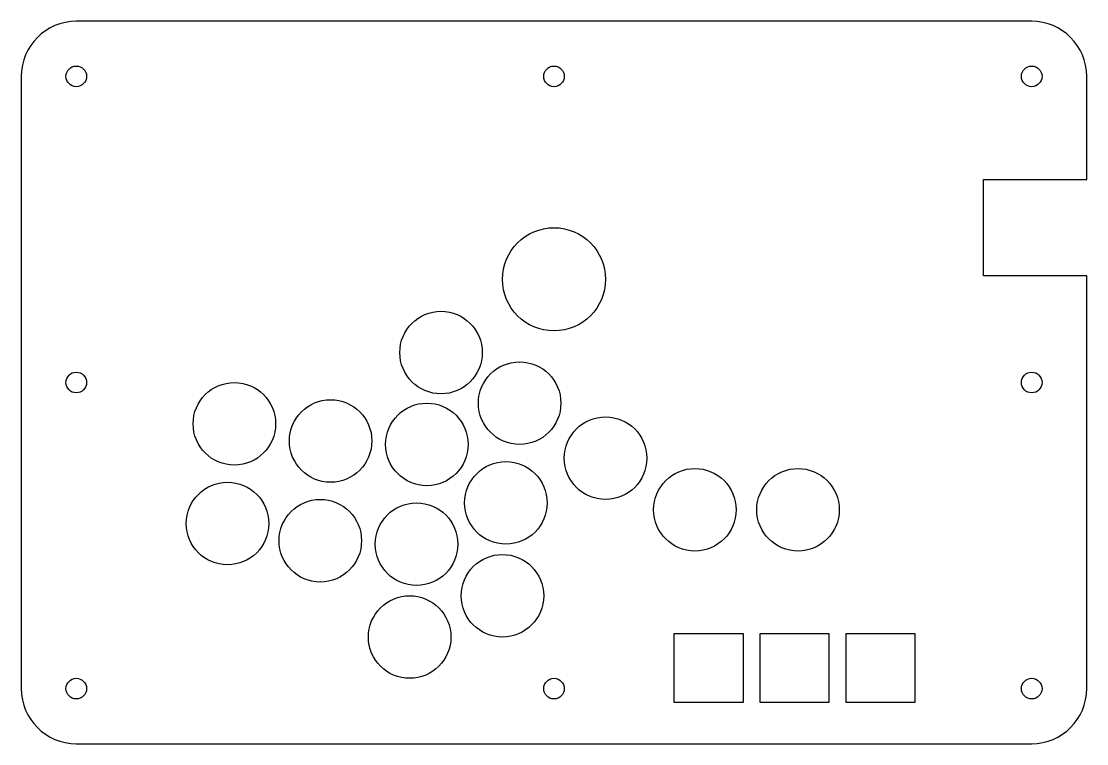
# Model space of a CAD drawing. Header units: millimetres. Extents: x -310 to 0, y 0 to 210.
import ezdxf

# ---------------------------------------------------------------- set-up
doc = ezdxf.new("R2010")
doc.units = ezdxf.units.MM
doc.layers.get('0').update_dxf_attribs({"linetype": 'CONTINUOUS'})

msp = doc.modelspace()

# ---------------------------------------------------------------- linework, layer by layer
for p, q in [((-16, 210), (-294, 210)), ((-310, 194), (-310, 16)), ((0, 164), (0, 194)), ((-30, 136), (-30, 164)), ((-30, 164), (0, 164)), ((0, 136), (-30, 136)), ((0, 16), (0, 136)), ((-294, 0), (-16, 0))]:
    msp.add_line(p, q)
for points in [[(-100, 32), (-100, 12), (-120, 12), (-120, 32)], [(-95, 32), (-75, 32), (-75, 12), (-95, 12)], [(-50, 12), (-70, 12), (-70, 32), (-50, 32)]]:
    msp.add_lwpolyline(points, close=True)
for centre, radius in [((-294, 194), 3), ((-155, 194), 3), ((-16, 194), 3), ((-155, 135), 15), ((-187.87, 113.7), 12), ((-165, 99), 12), ((-294, 105), 3), ((-16, 105), 3), ((-248, 93), 12), ((-220, 88), 12), ((-192, 87), 12), ((-140, 83), 12), ((-169, 70), 12), ((-114, 68), 12), ((-84, 68), 12), ((-250, 64), 12), ((-223, 59), 12), ((-195, 58), 12), ((-170, 43), 12), ((-197, 31), 12), ((-294, 16), 3), ((-155, 16), 3), ((-16, 16), 3)]:
    msp.add_circle(centre, radius)
for centre, start, end in [((-294, 194), 90, 180), ((-16, 194), 0, 90), ((-294, 16), 180, 270), ((-16, 16), -90, 0)]:
    msp.add_arc(centre, 16, start, end)

doc.saveas('drawing.dxf')
